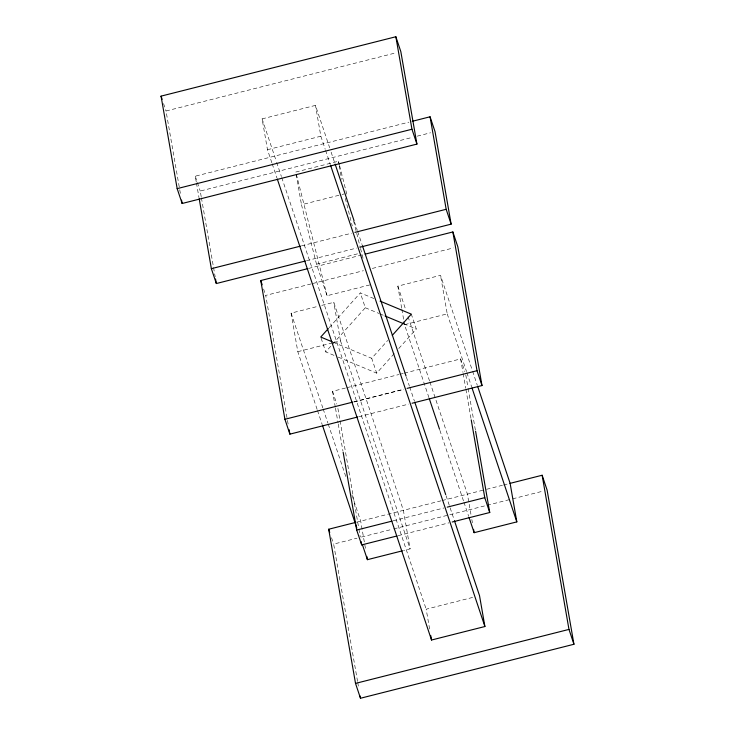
<?xml version="1.0" encoding="UTF-8"?>
<svg xmlns="http://www.w3.org/2000/svg" width="735" height="735" viewBox="0 0 735 735"><rect width="100%" height="100%" fill="white"/><g stroke="black" fill="none" stroke-linecap="round" stroke-linejoin="round"><path stroke-width="0.55" stroke-dasharray="3.67 2.76" d="M329.115 327.709L360.334 292.888L373.858 298.529M334.039 355.373L325.715 351.9L365.304 307.754L360.334 292.888M394.199 353.627L376.688 373.15L371.717 358.294L387.703 340.461M398.765 348.528L416.276 328.995L411.306 314.139M180.36 193.333L166.027 110.994L396.376 52.736M271.849 162.757L267.485 149.71L262.11 118.877L315.48 105.381L329.666 147.781M267.485 149.71L320.846 136.214L315.48 105.381M196.245 181.821L195.262 176.179L408.917 122.148M201.215 196.677L200.232 191.036L412.776 137.28M417.232 136.159L430.581 132.778M295.801 172.036L338.486 161.241L339.322 164.557M369.769 284.932L327.075 295.727L316.528 264.214L301.488 204.743L340.893 194.775M341.995 194.499L344.182 193.939M301.497 245.876L351.578 233.215M306.477 260.732L356.548 248.072M316.528 264.214L359.222 253.41M308.507 268.468L364.027 254.429M288.111 423.994L265.73 295.406L311.254 283.885M312.366 283.609L363.448 270.691M372.333 268.44L453.394 247.934M317.125 409.386L297.804 351.67L291.097 313.128L317.373 306.486M321.746 305.374L333.791 302.333L403.386 510.338L410.102 548.88L403.533 550.543M401.659 308.158L397.828 286.135L440.513 275.34L472.219 370.082M297.804 351.67L332.836 342.804M333.929 342.528L340.498 340.865L333.791 302.333M428.946 397.644L404.535 324.677L447.229 313.873L440.513 275.34M335.298 407.098L332.542 391.314L345.79 387.961M346.902 387.676L398.793 374.556M399.895 374.28L403.203 373.435M404.314 373.159L460.615 358.919L464.878 371.653M353.755 401.87L403.726 389.228M354.077 401.981L403.763 389.412M358.726 416.727L408.697 404.094M356.475 522.208L440.963 500.838M442.075 500.553L482.748 490.273M486.552 489.308L502.455 485.284M503.548 485.008L509.024 483.621M393.133 520.839L443.922 507.986M357.55 681.373L333.653 544.093L356.999 538.185M361.445 537.064L392.573 529.191M393.684 528.915L485.964 505.57M487.075 505.294L511.532 499.102M512.644 498.826L542.66 491.228M398.104 535.696L448.892 522.851M429.617 629.013L426.171 609.196L472.862 597.38M365.304 307.754L378.828 313.386M379.866 313.817L384.028 315.554M403.791 323.795L416.276 328.995M333.231 342.253L371.717 358.294M338.201 357.109L376.688 373.15M472.587 371.175L477.318 385.333M447.229 313.873L466.541 371.598M466.9 372.682L471.64 386.84M397.828 286.135L405.839 310.096M408.026 316.629L429.525 380.886M429.892 381.97L467.423 494.15L471.071 515.07M439.879 430.315L463.564 501.105M463.932 502.189L468.673 516.347M331.117 152.136L334.756 163.005M354.399 221.713L357.311 230.404M357.669 231.497L362.043 244.544M406.418 377.174L409.331 385.875M409.689 386.959L414.421 401.089M446.071 495.675L454.074 519.59M320.846 136.214L325.21 149.26M325.577 150.344L330.3 164.484M340.498 340.865L410.102 548.88M262.11 118.877L276.305 161.277M276.663 162.371L281.395 176.501M281.753 177.585L426.171 609.196M272.207 163.841L276.939 177.98M321.103 338.109L325.715 351.9M332.542 391.314L336.805 404.048M291.097 313.128L322.803 407.879M323.161 408.963L327.902 423.121M328.269 424.214L346.488 478.669M351.955 495.004L360.701 521.143L365.874 550.864M317.483 410.479L322.224 424.637M263.599 289.039L265.73 295.406M331.522 537.726L333.653 544.093M195.262 176.179L197.035 181.49M197.393 182.546L200.232 191.036M163.547 103.561L166.027 110.994M339.607 165.66L346.865 194.371M353.572 220.877L360.269 247.383M360.545 248.485L363.062 258.426M345.294 198.349L352.258 225.884M296.352 174.25L327.075 295.727M465.788 374.905L467.947 387.308M468.14 388.438L475.6 431.298M460.615 358.919L462.976 372.452M463.169 373.582L465.724 388.245M465.916 389.375L471.025 418.702M471.833 519.47L472.412 522.778M401.852 309.26L403.772 320.267M403.956 321.37L404.535 324.677M338.486 161.241L339.074 164.622M339.276 165.752L341.628 179.285M337.907 408.421L339.873 419.703M340.066 420.833L358.726 527.987M358.919 529.117L360.297 537.009M296.187 174.296L301.488 204.743M335.491 408.228L338.045 422.891M338.238 424.021L342.951 451.088M357.743 682.493L358.726 688.125M201.408 197.807L215.162 276.764M196.438 182.951L198.992 197.614"/><path stroke-width="1.1" d="M328.361 328.554L320.745 337.043L332.183 341.812M392.269 335.371L411.306 314.139L380.096 301.129M161.057 96.138L395.853 36.75L400.823 51.606L416.929 144.097L182.133 203.485L177.163 188.629L161.057 96.138L162.123 99.317M412.262 121.303L430.058 116.791L435.037 131.657L451.134 224.147L359.884 247.226M177.163 188.629L411.958 129.241L395.853 36.75M305.356 261.017L216.338 283.535L211.368 268.67L300.385 246.161M354.913 232.37L446.163 209.291L430.058 116.791M357.623 417.011L289.884 434.146L284.914 419.281L260.76 280.54L307.395 268.753M365.139 254.145L452.861 231.957L457.841 246.813L481.995 385.553L412.032 403.249M284.914 419.281L352.644 402.155M407.061 388.392L477.015 370.697L452.861 231.957M509.897 483.4L542.136 475.251L547.106 490.107L573.943 644.264L360.49 698.25L355.519 683.394L328.683 529.237L355.363 522.484M397.001 535.971L361.675 544.911L356.695 530.054L392.031 521.115M447.229 507.15L484.769 497.659L471.218 419.832M452.209 522.006L489.74 512.515L475.6 431.298M362.309 544.433L367.408 559.675L402.44 550.818M469.031 517.44L474.139 532.682L516.824 521.887L510.118 483.345L477.686 386.417M277.306 179.064L431.537 640.02L484.898 626.523L479.532 595.699L454.432 520.683M355.519 683.394L568.973 629.408L542.136 475.251M385.066 315.986L403.791 323.795M446.163 209.291L451.134 224.147M411.958 129.241L416.929 144.097M568.973 629.408L573.943 644.264M477.015 370.697L481.995 385.553M472.008 387.933L516.824 521.887M484.769 497.659L489.74 512.515M429.313 398.728L439.521 429.222M335.123 164.089L354.04 220.619M362.401 245.628L406.051 376.09M414.788 402.183L445.704 494.591M330.667 165.568L484.898 626.523M322.591 425.721L356.842 528.097M260.76 280.54L262.175 284.794M328.683 529.237L329.749 532.425M473.561 529.384L474.139 532.682M430.774 635.619L431.537 640.02M366.829 556.377L367.408 559.675M361.078 541.52L361.675 544.911M343.153 452.218L356.695 530.054M360.095 695.999L360.49 698.25M289.094 429.635L289.884 434.146M215.548 279.024L216.338 283.535M199.194 198.744L211.368 268.67M181.545 200.104L182.133 203.485"/></g></svg>
